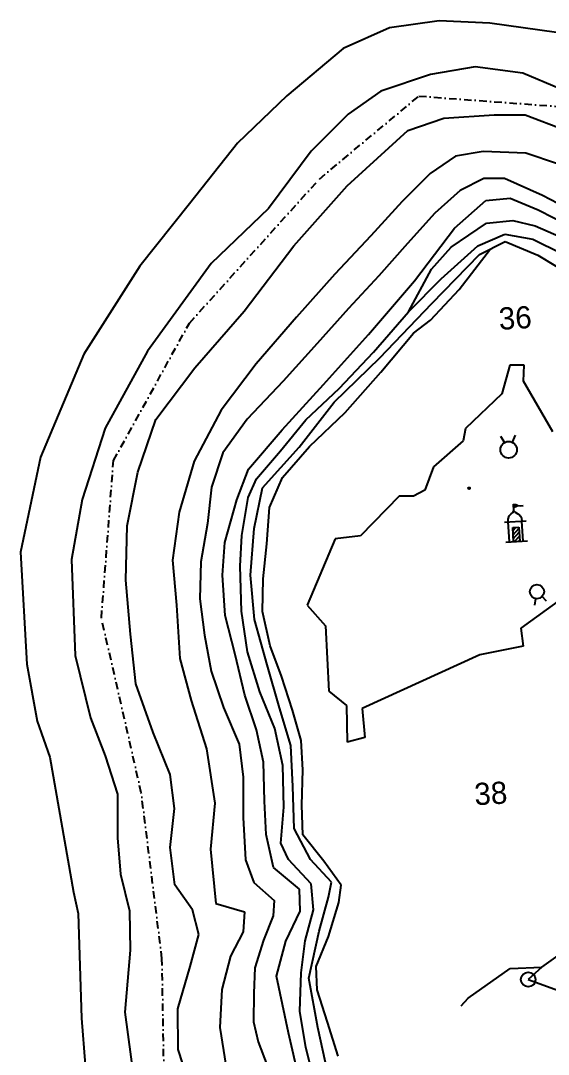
# Model space of a CAD drawing. Header units: metres. Extents: x 315344 to 316974, y 1878529 to 1880499.
# Drawn here: x 315544 to 315896, y 1879606 to 1880296 of the extents above; entities that cross this region are included whole.
import ezdxf

# ---------------------------------------------------------------- set-up
doc = ezdxf.new("R2010")
doc.units = ezdxf.units.M
doc.header["$MEASUREMENT"] = 0
doc.linetypes.add('DASHDOT', pattern=[1, 0.5, -0.25, 0, -0.25])
for name, color, linetype in [('LINE_WATER', 4, 'Continuous'), ('POLY_PARCEL', 6, 'Continuous'), ('TEXT_PARCEL', 7, 'Continuous'), ('V_BOUND_STREAM_LINE', 7, 'DASHDOT')]:
    doc.layers.add(name, color=color, linetype=linetype)
doc.styles.add('TEXT_MAP', font='')
doc.styles.get('TEXT_MAP').set_extended_font_data('Kruti Dev 050')

msp = doc.modelspace()

# ---------------------------------------------------------------- hatches: boundary and pattern name
at = {"linetype": 'Continuous'}
msp.add_hatch(color=256, dxfattribs=at).paths.add_polyline_path([(315874.59, 1879972.2), (315875.88, 1879972.49), (315877.34, 1879972.43), (315879.14, 1879972.61), (315875.42, 1879972.9), (315874.22, 1879973.48), (315872.76, 1879973.62), (315872.85, 1879971.51), (315873.1, 1879971.53)])

# ---------------------------------------------------------------- linework, layer by layer
for p, q in [((315864.04, 1880019.14), (315866.63, 1880014.78)), ((315873.79, 1880019.7), (315871.72, 1880015.08)), ((315886.97, 1879906.38), (315887.64, 1879910.64)), ((315894.84, 1879909.01), (315891.75, 1879912.01))]:
    msp.add_line(p, q)
for p, q in [((315872.95, 1879969.2), (315872.76, 1879973.62)), ((315872.76, 1879973.62), (315874.22, 1879973.48)), ((315874.22, 1879973.48), (315875.42, 1879972.9)), ((315875.88, 1879972.49), (315874.59, 1879972.2)), ((315875.42, 1879972.9), (315879.14, 1879972.61)), ((315877.34, 1879972.43), (315875.88, 1879972.49)), ((315879.14, 1879972.61), (315877.34, 1879972.43)), ((315869.13, 1879963.61), (315869.8, 1879965.83)), ((315869.8, 1879965.83), (315871.1, 1879967.28)), ((315871.1, 1879967.28), (315872.29, 1879968.08)), ((315872.29, 1879968.08), (315872.95, 1879969.2)), ((315873.1, 1879971.53), (315872.85, 1879971.51)), ((315872.95, 1879969.2), (315873.86, 1879968.46)), ((315874.59, 1879972.2), (315873.1, 1879971.53)), ((315873.86, 1879968.46), (315875.6, 1879967.33)), ((315875.6, 1879967.33), (315876.57, 1879966.8)), ((315876.57, 1879966.8), (315877.43, 1879965.76)), ((315877.43, 1879965.76), (315878.09, 1879964.42)), ((315866.7, 1879961.77), (315881.18, 1879962.62)), ((315869.23, 1879961.92), (315869.13, 1879963.61)), ((315870.01, 1879948.47), (315869.23, 1879961.92)), ((315878.09, 1879964.42), (315878.35, 1879962.45)), ((315879.14, 1879949.01), (315878.35, 1879962.45)), ((315872.14, 1879958.17), (315876.26, 1879958.41)), ((315872.69, 1879948.63), (315872.14, 1879958.17)), ((315872.28, 1879955.79), (315874.52, 1879958.31)), ((315872.43, 1879953.17), (315876.31, 1879957.54)), ((315872.58, 1879950.56), (315876.47, 1879954.93)), ((315873.37, 1879948.67), (315876.62, 1879952.32)), ((315876.26, 1879958.41), (315876.82, 1879948.87)), ((315867.48, 1879948.33), (315882.1, 1879949.18)), ((315875.99, 1879948.82), (315876.77, 1879949.7))]:
    msp.add_line(p, q, dxfattribs=at)
for centre, radius in [((315869.46, 1880010.02), 5.54), ((315843.02, 1879984.35), 0.576), ((315888.37, 1879915.29), 4.71), ((315882.51, 1879656.38), 4.9)]:
    msp.add_circle(centre, radius)
at = {"layer": 'LINE_WATER'}
for p, q in [((315789.81, 1880291.62), (315758.9, 1880277.96)), ((315822.99, 1880296.44), (315789.81, 1880291.62)), ((315856.81, 1880294.73), (315822.99, 1880296.44)), ((315917.91, 1880286.19), (315856.81, 1880294.73)), ((315758.9, 1880277.96), (315721.4, 1880246.31)), ((315758.9, 1880277.96), (315758.9, 1880277.96)), ((315847.12, 1880265.64), (315817.19, 1880260.43)), ((315878.86, 1880261.51), (315847.12, 1880265.64)), ((315817.19, 1880260.43), (315784.13, 1880249.39)), ((315903.25, 1880251.14), (315878.86, 1880261.51)), ((315784.13, 1880249.39), (315762.35, 1880233.97)), ((315721.4, 1880246.31), (315688.37, 1880214.67)), ((315762.35, 1880233.97), (315737.65, 1880209.26)), ((315802.23, 1880223.22), (315826.13, 1880231.39)), ((315826.13, 1880231.39), (315859.86, 1880233.52)), ((315859.86, 1880233.52), (315880.49, 1880233.62)), ((315880.49, 1880233.62), (315907.38, 1880223.4)), ((315761.68, 1880186.13), (315802.23, 1880223.22)), ((315688.37, 1880214.67), (315656.22, 1880174.13)), ((315737.65, 1880209.26), (315709.01, 1880171.11)), ((315852.38, 1880209.15), (315834.04, 1880205.98)), ((315880.91, 1880207.95), (315852.38, 1880209.15)), ((315902.14, 1880200.99), (315880.91, 1880207.95)), ((315834.04, 1880205.98), (315816.94, 1880194.5)), ((315816.94, 1880194.5), (315798.36, 1880175.68)), ((315852.78, 1880191.16), (315837.17, 1880182.97)), ((315866.79, 1880191.17), (315852.78, 1880191.16)), ((315892.11, 1880179.81), (315866.79, 1880191.17)), ((315726.05, 1880146.16), (315761.68, 1880186.13)), ((315837.17, 1880182.97), (315820.1, 1880167.99)), ((315913.02, 1880168.66), (315892.11, 1880179.81)), ((315656.22, 1880174.13), (315623.07, 1880132.47)), ((315798.36, 1880175.68), (315777.34, 1880152.9)), ((315833.23, 1880157.86), (315854.26, 1880176.3)), ((315854.26, 1880176.3), (315870.48, 1880178.06)), ((315870.48, 1880178.06), (315889.11, 1880170.24)), ((315709.01, 1880171.11), (315670.84, 1880134.29)), ((315820.1, 1880167.99), (315801.95, 1880147.63)), ((315889.11, 1880170.24), (315910, 1880159.56)), ((315831.05, 1880145.31), (315854.75, 1880161.32)), ((315854.75, 1880161.32), (315872.21, 1880163.07)), ((315872.21, 1880163.07), (315887.08, 1880159.47)), ((315887.08, 1880159.47), (315904.46, 1880151.87)), ((315777.34, 1880152.9), (315753.43, 1880127.28)), ((315806.68, 1880122.67), (315833.23, 1880157.86)), ((315848.87, 1880146.24), (315866.82, 1880153.82)), ((315866.82, 1880153.82), (315885.61, 1880150.66)), ((315692.84, 1880102.55), (315726.05, 1880146.16)), ((315801.95, 1880147.63), (315782.72, 1880126.05)), ((315817.98, 1880130.65), (315831.05, 1880145.31)), ((315824.28, 1880124.16), (315848.87, 1880146.24)), ((315849.93, 1880140.44), (315867.05, 1880149.14)), ((315867.05, 1880149.14), (315889.01, 1880139.81)), ((315885.61, 1880150.66), (315904.98, 1880141.11)), ((315818.2, 1880107.61), (315849.93, 1880140.44)), ((315836.42, 1880117.03), (315857.23, 1880144.07)), ((315889.01, 1880139.81), (315914.83, 1880124.29)), ((315623.07, 1880132.47), (315585.66, 1880073.73)), ((315670.84, 1880134.29), (315628.26, 1880075.83)), ((315753.43, 1880127.28), (315727.79, 1880098.52)), ((315782.72, 1880126.05), (315762.57, 1880104.41)), ((315802.6, 1880102.04), (315817.98, 1880130.65)), ((315802.6, 1880102.04), (315824.28, 1880124.16)), ((315775.77, 1880087.01), (315806.68, 1880122.67)), ((315817.22, 1880096.46), (315836.42, 1880117.03)), ((315762.57, 1880104.41), (315741.59, 1880080.88)), ((315783.45, 1880071.4), (315818.2, 1880107.61)), ((315659.94, 1880064.63), (315692.84, 1880102.55)), ((315727.79, 1880098.52), (315700.76, 1880067.38)), ((315779.12, 1880075.25), (315802.6, 1880102.04)), ((315805.81, 1880087.77), (315817.22, 1880096.46)), ((315745.89, 1880053.48), (315775.77, 1880087.01)), ((315784.15, 1880061.89), (315805.81, 1880087.77)), ((315628.26, 1880075.83), (315600.07, 1880024.5)), ((315741.59, 1880080.88), (315718.86, 1880055.87)), ((315585.66, 1880073.73), (315556.73, 1880004.97)), ((315752.98, 1880041.85), (315783.45, 1880071.4)), ((315756.32, 1880050.99), (315779.12, 1880075.25)), ((315633.75, 1880030.24), (315659.94, 1880064.63)), ((315700.76, 1880067.38), (315677.53, 1880036.46)), ((315718.86, 1880055.87), (315694.75, 1880030.53)), ((315760.33, 1880034.79), (315784.15, 1880061.89)), ((315718.13, 1880023.31), (315745.89, 1880053.48)), ((315733.94, 1880030.07), (315756.32, 1880050.99)), ((315729.53, 1880011.83), (315752.98, 1880041.85)), ((315677.53, 1880036.46), (315659.46, 1880002.42)), ((315736.44, 1880012.28), (315760.33, 1880034.79)), ((315621.78, 1879995.11), (315633.75, 1880030.24)), ((315694.75, 1880030.53), (315678.58, 1880007.98)), ((315717.18, 1880009.28), (315733.94, 1880030.07)), ((315600.07, 1880024.5), (315584.58, 1879976.75)), ((315695.69, 1879997.16), (315718.13, 1880023.31)), ((315678.58, 1880007.98), (315671.01, 1879985)), ((315701.12, 1879990.6), (315717.18, 1880009.28)), ((315705.03, 1879984.65), (315729.53, 1880011.83)), ((315718.36, 1879991.41), (315736.44, 1880012.28)), ((315556.73, 1880004.97), (315543.56, 1879941.59)), ((315659.46, 1880002.42), (315649.41, 1879968.45)), ((315614.58, 1879959.31), (315621.78, 1879995.11)), ((315687.98, 1879976.48), (315695.69, 1879997.16)), ((315695.51, 1879978.13), (315701.12, 1879990.6)), ((315709.82, 1879971.46), (315718.36, 1879991.41)), ((315671.01, 1879985), (315668.38, 1879960.69)), ((315699.48, 1879957.42), (315705.03, 1879984.65)), ((315584.58, 1879976.75), (315577.47, 1879936.71)), ((315680.02, 1879948.16), (315687.98, 1879976.48)), ((315691.26, 1879952.88), (315695.51, 1879978.13)), ((315649.41, 1879968.45), (315644.98, 1879936.35)), ((315708, 1879947.29), (315709.82, 1879971.46)), ((315613.71, 1879922.94), (315614.58, 1879959.31)), ((315668.38, 1879960.69), (315663.96, 1879935.12)), ((315690.07, 1879932.37), (315691.26, 1879952.88)), ((315697.07, 1879926.3), (315699.48, 1879957.42)), ((315678.41, 1879926.22), (315680.02, 1879948.16)), ((315705.58, 1879923.83), (315708, 1879947.29)), ((315543.56, 1879941.59), (315547.66, 1879866.85)), ((315577.47, 1879936.71), (315579.94, 1879872.7)), ((315644.98, 1879936.35), (315647.69, 1879906.18)), ((315663.96, 1879935.12), (315663.2, 1879910.46)), ((315691.1, 1879902.23), (315690.07, 1879932.37)), ((315680.09, 1879899.39), (315678.41, 1879926.22)), ((315699.82, 1879896.65), (315697.07, 1879926.3)), ((315616.92, 1879886.81), (315613.71, 1879922.94)), ((315705.09, 1879902.14), (315705.58, 1879923.83)), ((315663.2, 1879910.46), (315666.35, 1879886.25)), ((315647.69, 1879906.18), (315649.95, 1879870.65)), ((315686.82, 1879873.31), (315680.09, 1879899.39)), ((315695.06, 1879875.17), (315691.1, 1879902.23)), ((315708.14, 1879866.44), (315699.82, 1879896.65)), ((315710.22, 1879879.11), (315705.09, 1879902.14)), ((315620.57, 1879853.84), (315616.92, 1879886.81)), ((315666.35, 1879886.25), (315670.88, 1879862.13)), ((315717.78, 1879858.81), (315710.22, 1879879.11)), ((315579.94, 1879872.7), (315590.24, 1879831.16)), ((315649.95, 1879870.65), (315657.51, 1879842.67)), ((315693.37, 1879846.3), (315686.82, 1879873.31)), ((315703.18, 1879848.36), (315695.06, 1879875.17)), ((315547.66, 1879866.85), (315554.61, 1879828.85)), ((315670.88, 1879862.13), (315679.12, 1879837.99)), ((315716.37, 1879837.69), (315708.14, 1879866.44)), ((315725.09, 1879836.28), (315717.78, 1879858.81)), ((315632.07, 1879821.34), (315620.57, 1879853.84)), ((315713.23, 1879823.94), (315703.18, 1879848.36)), ((315657.51, 1879842.67), (315667.61, 1879810.27)), ((315701.09, 1879823.06), (315693.37, 1879846.3)), ((315679.12, 1879837.99), (315689.46, 1879813.51)), ((315724.09, 1879812.69), (315716.37, 1879837.69)), ((315730.81, 1879815.87), (315725.09, 1879836.28)), ((315554.61, 1879828.85), (315563.13, 1879804.88)), ((315590.24, 1879831.16), (315600.06, 1879805.79)), ((315643.32, 1879793.22), (315632.07, 1879821.34)), ((315705.71, 1879801.48), (315701.09, 1879823.06)), ((315718.72, 1879799.25), (315713.23, 1879823.94)), ((315732.04, 1879796.31), (315730.81, 1879815.87)), ((315667.61, 1879810.27), (315673.34, 1879774.17)), ((315689.46, 1879813.51), (315692.26, 1879791.37)), ((315725.25, 1879785.27), (315724.09, 1879812.69)), ((315563.13, 1879804.88), (315578.92, 1879714.78)), ((315600.06, 1879805.79), (315608.17, 1879780.16)), ((315706.41, 1879775.52), (315705.71, 1879801.48)), ((315646.37, 1879770.6), (315643.32, 1879793.22)), ((315719.41, 1879771.38), (315718.72, 1879799.25)), ((315731.29, 1879772.76), (315732.04, 1879796.31)), ((315692.26, 1879791.37), (315692.09, 1879764.43)), ((315608.17, 1879780.16), (315608.14, 1879751.07)), ((315726.16, 1879757.25), (315725.25, 1879785.27)), ((315673.34, 1879774.17), (315670.37, 1879743.29)), ((315707.59, 1879753.28), (315706.41, 1879775.52)), ((315731.98, 1879752.98), (315731.29, 1879772.76)), ((315643.33, 1879744.48), (315646.37, 1879770.6)), ((315717.37, 1879747.5), (315719.41, 1879771.38)), ((315692.09, 1879764.43), (315693.62, 1879736.2)), ((315712.46, 1879731.26), (315707.59, 1879753.28)), ((315737.13, 1879736.51), (315726.16, 1879757.25)), ((315746.02, 1879735.45), (315731.98, 1879752.98)), ((315608.14, 1879751.07), (315610.19, 1879726.67)), ((315722.48, 1879736.49), (315717.37, 1879747.5)), ((315646.5, 1879719.66), (315643.33, 1879744.48)), ((315670.37, 1879743.29), (315673.82, 1879707.07)), ((315693.62, 1879736.2), (315699.24, 1879721.16)), ((315729.87, 1879716.67), (315712.46, 1879731.26)), ((315737.46, 1879720.24), (315722.48, 1879736.49)), ((315751.26, 1879721.48), (315737.13, 1879736.51)), ((315757.58, 1879719.26), (315746.02, 1879735.45)), ((315610.19, 1879726.67), (315616.17, 1879702.33)), ((315658.35, 1879702.9), (315646.5, 1879719.66)), ((315699.24, 1879721.16), (315712.79, 1879709.12)), ((315739.2, 1879702.81), (315737.46, 1879720.24)), ((315749.09, 1879711.32), (315751.26, 1879721.48)), ((315756.13, 1879707.83), (315757.58, 1879719.26)), ((315578.92, 1879714.78), (315581.92, 1879700.39)), ((315730.14, 1879702.01), (315729.87, 1879716.67)), ((315742.98, 1879688.71), (315749.09, 1879711.32)), ((315673.82, 1879707.07), (315693.05, 1879701.51)), ((315712.79, 1879709.12), (315712.12, 1879698.79)), ((315749.05, 1879685.02), (315756.13, 1879707.83)), ((315581.92, 1879700.39), (315584.09, 1879630.64)), ((315616.17, 1879702.33), (315616.77, 1879675.95)), ((315662.62, 1879686.33), (315658.35, 1879702.9)), ((315693.05, 1879701.51), (315692.1, 1879688.3)), ((315712.12, 1879698.79), (315705.78, 1879682.59)), ((315720.55, 1879681.92), (315730.14, 1879702.01)), ((315733.65, 1879682.25), (315739.2, 1879702.81)), ((315656.77, 1879665.07), (315662.62, 1879686.33)), ((315692.1, 1879688.3), (315683.69, 1879671.98)), ((315705.78, 1879682.59), (315700.02, 1879664.11)), ((315735.92, 1879657.32), (315742.98, 1879688.71)), ((315740.89, 1879665.09), (315749.05, 1879685.02)), ((315616.77, 1879675.95), (315613.2, 1879634.55)), ((315714.39, 1879658.56), (315720.55, 1879681.92)), ((315730.84, 1879660.82), (315733.65, 1879682.25)), ((315683.69, 1879671.98), (315677.92, 1879649.71)), ((315648.5, 1879636.76), (315656.77, 1879665.07)), ((315700.02, 1879664.11), (315699.27, 1879647.3)), ((315741.52, 1879649.55), (315740.89, 1879665.09)), ((315722.37, 1879620.88), (315714.39, 1879658.56)), ((315729.94, 1879635.34), (315730.84, 1879660.82)), ((315742.06, 1879624.37), (315735.92, 1879657.32)), ((315677.92, 1879649.71), (315676.54, 1879624.26)), ((315748.41, 1879627.92), (315741.52, 1879649.55)), ((315699.27, 1879647.3), (315699.1, 1879628.22)), ((315613.2, 1879634.55), (315619.39, 1879587.74)), ((315648.67, 1879609.57), (315648.5, 1879636.76)), ((315733.96, 1879610.99), (315729.94, 1879635.34)), ((315584.09, 1879630.64), (315586.69, 1879599.49)), ((315699.1, 1879628.22), (315702.08, 1879614.87)), ((315755.56, 1879605.2), (315748.41, 1879627.92)), ((315676.54, 1879624.26), (315680.49, 1879599.13)), ((315734.14, 1879570.02), (315722.37, 1879620.88)), ((315748.66, 1879593.77), (315742.06, 1879624.37)), ((315702.08, 1879614.87), (315708.22, 1879598.94)), ((315658.75, 1879579.81), (315648.67, 1879609.57)), ((315739.49, 1879589.21), (315733.96, 1879610.99))]:
    msp.add_line(p, q, dxfattribs=at)
at = {"layer": 'POLY_PARCEL'}
for p, q in [((315870.2, 1880066.55), (315864.94, 1880047.28)), ((315879.73, 1880066.56), (315870.2, 1880066.55)), ((315879.34, 1880055.75), (315879.73, 1880066.56)), ((315898.96, 1880021.97), (315879.34, 1880055.75)), ((315864.94, 1880047.28), (315840.67, 1880024.23)), ((315840.67, 1880024.23), (315839.02, 1880016.03)), ((315839.02, 1880016.03), (315819.23, 1879998.67)), ((315819.23, 1879998.67), (315813.45, 1879982.99)), ((315813.45, 1879982.99), (315805.96, 1879978.94)), ((315796.26, 1879979.08), (315770.46, 1879952.48)), ((315805.96, 1879978.94), (315796.26, 1879979.08)), ((315770.46, 1879952.48), (315753.64, 1879950.47)), ((315753.64, 1879950.47), (315734.87, 1879906.19)), ((315904.9, 1879910.7), (315877.68, 1879890.96)), ((315734.87, 1879906.19), (315747.17, 1879892.43)), ((315747.17, 1879892.43), (315749.39, 1879848.97)), ((315877.68, 1879890.96), (315879.24, 1879878.82)), ((315879.24, 1879878.82), (315850.24, 1879873.02)), ((315850.24, 1879873.02), (315771.71, 1879837.34)), ((315749.39, 1879848.97), (315761.23, 1879839.2)), ((315761.23, 1879839.2), (315761.7, 1879814.84)), ((315771.71, 1879837.34), (315773.45, 1879817.95)), ((315773.45, 1879817.95), (315761.7, 1879814.84)), ((315891.61, 1879664.72), (315917.57, 1879683.31)), ((315842.38, 1879643.89), (315870.47, 1879663.63)), ((315870.47, 1879663.63), (315891.61, 1879664.72)), ((315891.61, 1879664.72), (315882.51, 1879656.38)), ((315882.51, 1879656.38), (315931.5, 1879638.51)), ((315837.78, 1879638.73), (315842.38, 1879643.89))]:
    msp.add_line(p, q, dxfattribs=at)
at = {"layer": 'V_BOUND_STREAM_LINE', "ltscale": 10}
for p, q in [((315743.03, 1880190.73), (315809.5, 1880246.09)), ((315809.5, 1880246.09), (315925.02, 1880237.55)), ((315656.28, 1880094.6), (315743.03, 1880190.73)), ((315605.53, 1880002.82), (315656.28, 1880094.6)), ((315597.5, 1879897.7), (315605.53, 1880002.82)), ((315624.13, 1879781.02), (315597.5, 1879897.7)), ((315637.95, 1879670.38), (315624.13, 1879781.02)), ((315639.55, 1879574.86), (315637.95, 1879670.38))]:
    msp.add_line(p, q, dxfattribs=at)

# ---------------------------------------------------------------- texts
at = {"layer": 'TEXT_PARCEL', "style": 'TEXT_MAP'}
for s, p in [('36', (315863.27, 1880090.05)), ('38', (315846.96, 1879772.66))]:
    msp.add_text(s, height=14.792, rotation=3.33674, dxfattribs=at).set_placement(p)

doc.saveas('drawing.dxf')
